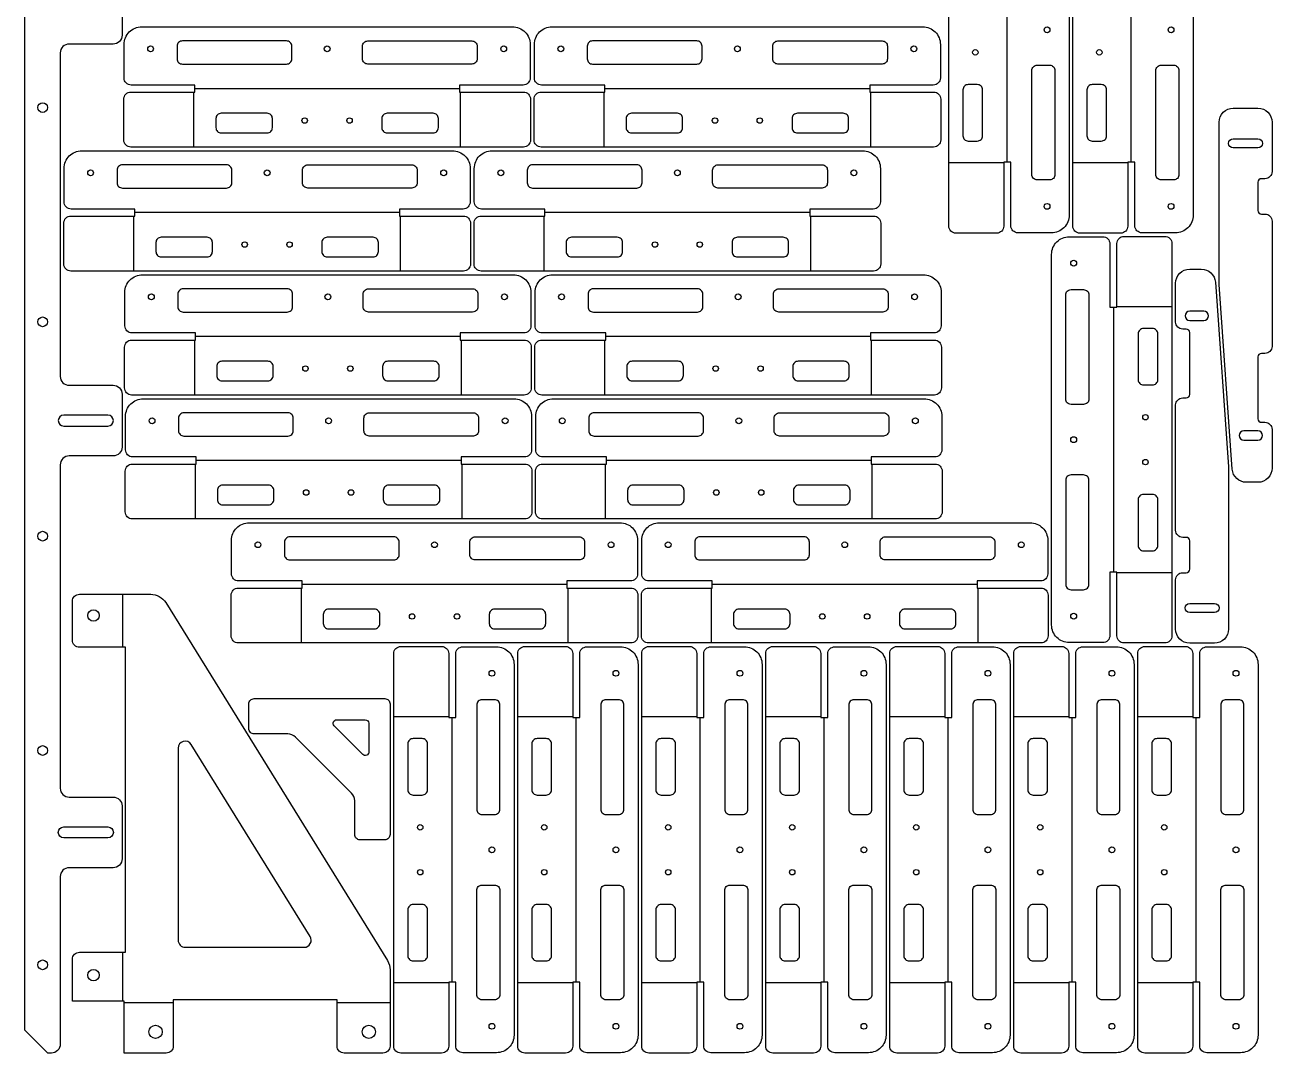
# Model space of a CAD drawing. Extents: x 2413 to 3609, y 3619 to 4748.
# Drawn here: x 2903 to 3609, y 3619 to 4202 of the extents above; entities that cross this region are included whole.
import ezdxf

# ---------------------------------------------------------------- set-up
doc = ezdxf.new("R2010")
doc.units = 0

# ---------------------------------------------------------------- blocks, each defined once
blk = doc.blocks.new('Part527113218', base_point=(-45, -475))
at = {"layer": '1'}
for points in [[(10, 462), (10, -462), (-3, -475), (-5, -475, -0.414214), (-10, -470), (-10, -375, 0.414214), (-15, -370), (-40, -370, -0.414214), (-45, -365), (-45, -335, -0.414214), (-40, -330), (-15, -330, 0.414214), (-10, -325), (-10, -141.67, 0.414214), (-15, -136.67), (-40, -136.67, -0.414214), (-45, -131.67), (-45, -101.67, -0.414214), (-40, -96.67), (-15, -96.67, 0.414214), (-10, -91.67), (-10, 91.67, 0.414214), (-15, 96.67), (-40, 96.67, -0.414214), (-45, 101.67), (-45, 131.67, -0.414214), (-40, 136.67), (-15, 136.67, 0.414214), (-10, 141.67), (-10, 325, 0.414214), (-15, 330), (-40, 330, -0.414214), (-45, 335), (-45, 365, -0.414214), (-40, 370), (-15, 370, 0.414214), (-10, 375), (-10, 470, -0.414214), (-5, 475), (-3, 475)], [(-12, 353.1, -1), (-12, 346.9), (-37, 346.9, -1), (-37, 353.1)], [(-12, 119.77), (-37, 119.77, 1), (-37, 113.57), (-12, 113.57, 1)], [(-12, -113.57), (-37, -113.57, 1), (-37, -119.77), (-12, -119.77, 1)], [(-12, -346.9), (-37, -346.9, 1), (-37, -353.1), (-12, -353.1, 1)]]:
    blk.add_lwpolyline(points, format="xyb", close=True, dxfattribs=at)
for centre in [(0, 425), (0, 303.57), (0, 182.14), (0, 60.71), (0, -60.71), (0, -182.14), (0, -303.57), (0, -425)]:
    blk.add_circle(centre, 2.75, dxfattribs=at)
blk = doc.blocks.new('Part1268569612', base_point=(-29.95, -29.95))
at = {"layer": '1'}
for points in [[(150, 17.16), (150, -25.95, -0.414214), (146, -29.95), (124, -29.95, -0.414214), (120, -25.95), (120, 0.2), (27.2, 0.2), (27.2, -25.95, -0.414214), (23.2, -29.95), (-0.59, -29.95), (-0.59, -0.59), (-29.95, -0.59), (-29.95, 23.2, -0.414214), (-25.95, 27.2), (0.2, 27.2), (0.2, 200), (-25.95, 200, -0.414214), (-29.95, 204), (-29.95, 226, -0.414214), (-25.95, 230), (14.43, 230, -0.259738), (22.93, 225.26), (148.5, 22.42, -0.139471)], [(104.75, 36.11), (37.4, 144.89, 0.755201), (30, 142.79), (30, 34, 0.414214), (34, 30), (101.35, 30, 0.587632)]]:
    blk.add_lwpolyline(points, format="xyb", close=True, dxfattribs=at)
for centre, radius in [((-17.95, 218), 3.25), ((-17.95, 14.2), 3.25), ((17.2, -17.95), 3.75), ((138, -17.95), 3.75)]:
    blk.add_circle(centre, radius, dxfattribs=at)
at = {"layer": '2'}
for p, q in [((-1.37, 200), (-1.37, 230)), ((-1.37, -0.3), (-1.37, 27.2)), ((-0.59, -1.37), (27.2, -1.37)), ((120, -1.37), (150, -1.37))]:
    blk.add_line(p, q, dxfattribs=at)
blk = doc.blocks.new('Part231697533')
at = {"layer": '1'}
for points in [[(80, 17), (80, 3, -0.414214), (77, 0), (3, 0, -0.414214), (0, 3), (0, 77, -0.414214), (3, 80), (17, 80, -0.414214), (20, 77), (20, 57.84, 0.198912), (21.76, 53.6), (53.6, 21.76, 0.198912), (57.84, 20), (77, 20, -0.414214)], [(31.66, 15.41, -0.668179), (30.24, 12), (14, 12, -0.414214), (12, 14), (12, 30.24, -0.668179), (15.41, 31.66)]]:
    blk.add_lwpolyline(points, format="xyb", close=True, dxfattribs=at)
blk = doc.blocks.new('Part959442691', base_point=(-31.14, -115.18))
at = {"layer": '1'}
for points in [[(37, 105), (37, -105, -0.414214), (27, -115), (8, -115, -0.414214), (4, -111), (4, -75), (-0.01, -75), (-0.01, -111.18, -0.414214), (-4.01, -115.18), (-27.14, -115.18, -0.414214), (-31.14, -111.18), (-31.14, 111.18, -0.414214), (-27.14, 115.18), (-4.01, 115.18, -0.414214), (-0.01, 111.18), (-0.01, 75), (4, 75), (4, 111, -0.414214), (8, 115), (27, 115, -0.414214)], [(29, 82, 0.414214), (26, 85), (18.87, 85, 0.414214), (15.87, 82), (15.87, 23, 0.414214), (18.87, 20), (26, 20, 0.414214), (29, 23)], [(-12.01, 60, 0.414214), (-15.01, 63), (-20.14, 63, 0.414214), (-23.14, 60), (-23.14, 34, 0.414214), (-20.14, 31), (-15.01, 31, 0.414214), (-12.01, 34)], [(29, -23), (29, -82, -0.414214), (26, -85), (18.87, -85, -0.414214), (15.87, -82), (15.87, -23, -0.414214), (18.87, -20), (26, -20, -0.414214)], [(-12.01, -34, 0.414214), (-15.01, -31), (-20.14, -31, 0.414214), (-23.14, -34), (-23.14, -60, 0.414214), (-20.14, -63), (-15.01, -63, 0.414214), (-12.01, -60)]]:
    blk.add_lwpolyline(points, format="xyb", close=True, dxfattribs=at)
for centre, radius in [((24.5, 100), 1.65), ((-16.14, 12.7), 1.55), ((24.5, 0), 1.65), ((-16.14, -12.7), 1.55), ((24.5, -100), 1.65)]:
    blk.add_circle(centre, radius, dxfattribs=at)
at = {"layer": '2'}
for p, q in [((-31.14, 75.43), (-0.01, 75.43)), ((1.93, -75), (1.93, 75)), ((-0.01, -75.43), (-31.14, -75.43))]:
    blk.add_line(p, q, dxfattribs=at)
blk = doc.blocks.new('Part866072934', base_point=(-31.14, -115.18))
at = {"layer": '1'}
for points in [[(37, 105), (37, -105, -0.414214), (27, -115), (8, -115, -0.414214), (4, -111), (4, -75), (-0.01, -75), (-0.01, -111.18, -0.414214), (-4.01, -115.18), (-27.14, -115.18, -0.414214), (-31.14, -111.18), (-31.14, 111.18, -0.414214), (-27.14, 115.18), (-4.01, 115.18, -0.414214), (-0.01, 111.18), (-0.01, 75), (4, 75), (4, 111, -0.414214), (8, 115), (27, 115, -0.414214)], [(29, 82, 0.414214), (26, 85), (18.87, 85, 0.414214), (15.87, 82), (15.87, 23, 0.414214), (18.87, 20), (26, 20, 0.414214), (29, 23)], [(-12.01, 60, 0.414214), (-15.01, 63), (-20.14, 63, 0.414214), (-23.14, 60), (-23.14, 34, 0.414214), (-20.14, 31), (-15.01, 31, 0.414214), (-12.01, 34)], [(29, -23), (29, -82, -0.414214), (26, -85), (18.87, -85, -0.414214), (15.87, -82), (15.87, -23, -0.414214), (18.87, -20), (26, -20, -0.414214)], [(-12.01, -34, 0.414214), (-15.01, -31), (-20.14, -31, 0.414214), (-23.14, -34), (-23.14, -60, 0.414214), (-20.14, -63), (-15.01, -63, 0.414214), (-12.01, -60)]]:
    blk.add_lwpolyline(points, format="xyb", close=True, dxfattribs=at)
for centre, radius in [((24.5, 100), 1.65), ((-16.14, 12.7), 1.55), ((24.5, 0), 1.65), ((-16.14, -12.7), 1.55), ((24.5, -100), 1.65)]:
    blk.add_circle(centre, radius, dxfattribs=at)
at = {"layer": '2'}
for p, q in [((-31.14, 75.43), (-0.01, 75.43)), ((1.93, -75), (1.93, 75)), ((-0.01, -75.43), (-31.14, -75.43))]:
    blk.add_line(p, q, dxfattribs=at)
blk = doc.blocks.new('Part1221136729', base_point=(-31.14, -115.18))
at = {"layer": '1'}
for points in [[(37, 105), (37, -105, -0.414214), (27, -115), (8, -115, -0.414214), (4, -111), (4, -75), (-0.01, -75), (-0.01, -111.18, -0.414214), (-4.01, -115.18), (-27.14, -115.18, -0.414214), (-31.14, -111.18), (-31.14, 111.18, -0.414214), (-27.14, 115.18), (-4.01, 115.18, -0.414214), (-0.01, 111.18), (-0.01, 75), (4, 75), (4, 111, -0.414214), (8, 115), (27, 115, -0.414214)], [(29, 82, 0.414214), (26, 85), (18.87, 85, 0.414214), (15.87, 82), (15.87, 23, 0.414214), (18.87, 20), (26, 20, 0.414214), (29, 23)], [(-12.01, 60, 0.414214), (-15.01, 63), (-20.14, 63, 0.414214), (-23.14, 60), (-23.14, 34, 0.414214), (-20.14, 31), (-15.01, 31, 0.414214), (-12.01, 34)], [(29, -23), (29, -82, -0.414214), (26, -85), (18.87, -85, -0.414214), (15.87, -82), (15.87, -23, -0.414214), (18.87, -20), (26, -20, -0.414214)], [(-12.01, -34, 0.414214), (-15.01, -31), (-20.14, -31, 0.414214), (-23.14, -34), (-23.14, -60, 0.414214), (-20.14, -63), (-15.01, -63, 0.414214), (-12.01, -60)]]:
    blk.add_lwpolyline(points, format="xyb", close=True, dxfattribs=at)
for centre, radius in [((24.5, 100), 1.65), ((-16.14, 12.7), 1.55), ((24.5, 0), 1.65), ((-16.14, -12.7), 1.55), ((24.5, -100), 1.65)]:
    blk.add_circle(centre, radius, dxfattribs=at)
at = {"layer": '2'}
for p, q in [((-31.14, 75.43), (-0.01, 75.43)), ((1.93, -75), (1.93, 75)), ((-0.01, -75.43), (-31.14, -75.43))]:
    blk.add_line(p, q, dxfattribs=at)
blk = doc.blocks.new('Part1181752639', base_point=(-31.14, -115.18))
at = {"layer": '1'}
for points in [[(37, 105), (37, -105, -0.414214), (27, -115), (8, -115, -0.414214), (4, -111), (4, -75), (-0.01, -75), (-0.01, -111.18, -0.414214), (-4.01, -115.18), (-27.14, -115.18, -0.414214), (-31.14, -111.18), (-31.14, 111.18, -0.414214), (-27.14, 115.18), (-4.01, 115.18, -0.414214), (-0.01, 111.18), (-0.01, 75), (4, 75), (4, 111, -0.414214), (8, 115), (27, 115, -0.414214)], [(29, 82, 0.414214), (26, 85), (18.87, 85, 0.414214), (15.87, 82), (15.87, 23, 0.414214), (18.87, 20), (26, 20, 0.414214), (29, 23)], [(-12.01, 60, 0.414214), (-15.01, 63), (-20.14, 63, 0.414214), (-23.14, 60), (-23.14, 34, 0.414214), (-20.14, 31), (-15.01, 31, 0.414214), (-12.01, 34)], [(29, -23), (29, -82, -0.414214), (26, -85), (18.87, -85, -0.414214), (15.87, -82), (15.87, -23, -0.414214), (18.87, -20), (26, -20, -0.414214)], [(-12.01, -34, 0.414214), (-15.01, -31), (-20.14, -31, 0.414214), (-23.14, -34), (-23.14, -60, 0.414214), (-20.14, -63), (-15.01, -63, 0.414214), (-12.01, -60)]]:
    blk.add_lwpolyline(points, format="xyb", close=True, dxfattribs=at)
for centre, radius in [((24.5, 100), 1.65), ((-16.14, 12.7), 1.55), ((24.5, 0), 1.65), ((-16.14, -12.7), 1.55), ((24.5, -100), 1.65)]:
    blk.add_circle(centre, radius, dxfattribs=at)
at = {"layer": '2'}
for p, q in [((-31.14, 75.43), (-0.01, 75.43)), ((1.93, -75), (1.93, 75)), ((-0.01, -75.43), (-31.14, -75.43))]:
    blk.add_line(p, q, dxfattribs=at)
blk = doc.blocks.new('Part2021026088', base_point=(-31.14, -115.18))
at = {"layer": '1'}
for points in [[(37, 105), (37, -105, -0.414214), (27, -115), (8, -115, -0.414214), (4, -111), (4, -75), (-0.01, -75), (-0.01, -111.18, -0.414214), (-4.01, -115.18), (-27.14, -115.18, -0.414214), (-31.14, -111.18), (-31.14, 111.18, -0.414214), (-27.14, 115.18), (-4.01, 115.18, -0.414214), (-0.01, 111.18), (-0.01, 75), (4, 75), (4, 111, -0.414214), (8, 115), (27, 115, -0.414214)], [(29, 82, 0.414214), (26, 85), (18.87, 85, 0.414214), (15.87, 82), (15.87, 23, 0.414214), (18.87, 20), (26, 20, 0.414214), (29, 23)], [(-12.01, 60, 0.414214), (-15.01, 63), (-20.14, 63, 0.414214), (-23.14, 60), (-23.14, 34, 0.414214), (-20.14, 31), (-15.01, 31, 0.414214), (-12.01, 34)], [(29, -23), (29, -82, -0.414214), (26, -85), (18.87, -85, -0.414214), (15.87, -82), (15.87, -23, -0.414214), (18.87, -20), (26, -20, -0.414214)], [(-12.01, -34, 0.414214), (-15.01, -31), (-20.14, -31, 0.414214), (-23.14, -34), (-23.14, -60, 0.414214), (-20.14, -63), (-15.01, -63, 0.414214), (-12.01, -60)]]:
    blk.add_lwpolyline(points, format="xyb", close=True, dxfattribs=at)
for centre, radius in [((24.5, 100), 1.65), ((-16.14, 12.7), 1.55), ((24.5, 0), 1.65), ((-16.14, -12.7), 1.55), ((24.5, -100), 1.65)]:
    blk.add_circle(centre, radius, dxfattribs=at)
at = {"layer": '2'}
for p, q in [((-31.14, 75.43), (-0.01, 75.43)), ((1.93, -75), (1.93, 75)), ((-0.01, -75.43), (-31.14, -75.43))]:
    blk.add_line(p, q, dxfattribs=at)
blk = doc.blocks.new('Part1893130816', base_point=(-31.14, -115.18))
at = {"layer": '1'}
for points in [[(37, 105), (37, -105, -0.414214), (27, -115), (8, -115, -0.414214), (4, -111), (4, -75), (-0.01, -75), (-0.01, -111.18, -0.414214), (-4.01, -115.18), (-27.14, -115.18, -0.414214), (-31.14, -111.18), (-31.14, 111.18, -0.414214), (-27.14, 115.18), (-4.01, 115.18, -0.414214), (-0.01, 111.18), (-0.01, 75), (4, 75), (4, 111, -0.414214), (8, 115), (27, 115, -0.414214)], [(29, 82, 0.414214), (26, 85), (18.87, 85, 0.414214), (15.87, 82), (15.87, 23, 0.414214), (18.87, 20), (26, 20, 0.414214), (29, 23)], [(-12.01, 60, 0.414214), (-15.01, 63), (-20.14, 63, 0.414214), (-23.14, 60), (-23.14, 34, 0.414214), (-20.14, 31), (-15.01, 31, 0.414214), (-12.01, 34)], [(29, -23), (29, -82, -0.414214), (26, -85), (18.87, -85, -0.414214), (15.87, -82), (15.87, -23, -0.414214), (18.87, -20), (26, -20, -0.414214)], [(-12.01, -34, 0.414214), (-15.01, -31), (-20.14, -31, 0.414214), (-23.14, -34), (-23.14, -60, 0.414214), (-20.14, -63), (-15.01, -63, 0.414214), (-12.01, -60)]]:
    blk.add_lwpolyline(points, format="xyb", close=True, dxfattribs=at)
for centre, radius in [((24.5, 100), 1.65), ((-16.14, 12.7), 1.55), ((24.5, 0), 1.65), ((-16.14, -12.7), 1.55), ((24.5, -100), 1.65)]:
    blk.add_circle(centre, radius, dxfattribs=at)
at = {"layer": '2'}
for p, q in [((-31.14, 75.43), (-0.01, 75.43)), ((1.93, -75), (1.93, 75)), ((-0.01, -75.43), (-31.14, -75.43))]:
    blk.add_line(p, q, dxfattribs=at)
blk = doc.blocks.new('Part518533447', base_point=(-31.14, -115.18))
at = {"layer": '1'}
for points in [[(37, 105), (37, -105, -0.414214), (27, -115), (8, -115, -0.414214), (4, -111), (4, -75), (-0.01, -75), (-0.01, -111.18, -0.414214), (-4.01, -115.18), (-27.14, -115.18, -0.414214), (-31.14, -111.18), (-31.14, 111.18, -0.414214), (-27.14, 115.18), (-4.01, 115.18, -0.414214), (-0.01, 111.18), (-0.01, 75), (4, 75), (4, 111, -0.414214), (8, 115), (27, 115, -0.414214)], [(29, 82, 0.414214), (26, 85), (18.87, 85, 0.414214), (15.87, 82), (15.87, 23, 0.414214), (18.87, 20), (26, 20, 0.414214), (29, 23)], [(-12.01, 60, 0.414214), (-15.01, 63), (-20.14, 63, 0.414214), (-23.14, 60), (-23.14, 34, 0.414214), (-20.14, 31), (-15.01, 31, 0.414214), (-12.01, 34)], [(29, -23), (29, -82, -0.414214), (26, -85), (18.87, -85, -0.414214), (15.87, -82), (15.87, -23, -0.414214), (18.87, -20), (26, -20, -0.414214)], [(-12.01, -34, 0.414214), (-15.01, -31), (-20.14, -31, 0.414214), (-23.14, -34), (-23.14, -60, 0.414214), (-20.14, -63), (-15.01, -63, 0.414214), (-12.01, -60)]]:
    blk.add_lwpolyline(points, format="xyb", close=True, dxfattribs=at)
for centre, radius in [((24.5, 100), 1.65), ((-16.14, 12.7), 1.55), ((24.5, 0), 1.65), ((-16.14, -12.7), 1.55), ((24.5, -100), 1.65)]:
    blk.add_circle(centre, radius, dxfattribs=at)
at = {"layer": '2'}
for p, q in [((-31.14, 75.43), (-0.01, 75.43)), ((1.93, -75), (1.93, 75)), ((-0.01, -75.43), (-31.14, -75.43))]:
    blk.add_line(p, q, dxfattribs=at)
blk = doc.blocks.new('Part423989824', base_point=(-31.14, -115.18))
at = {"layer": '1'}
for points in [[(37, 105), (37, -105, -0.414214), (27, -115), (8, -115, -0.414214), (4, -111), (4, -75), (-0.01, -75), (-0.01, -111.18, -0.414214), (-4.01, -115.18), (-27.14, -115.18, -0.414214), (-31.14, -111.18), (-31.14, 111.18, -0.414214), (-27.14, 115.18), (-4.01, 115.18, -0.414214), (-0.01, 111.18), (-0.01, 75), (4, 75), (4, 111, -0.414214), (8, 115), (27, 115, -0.414214)], [(29, 82, 0.414214), (26, 85), (18.87, 85, 0.414214), (15.87, 82), (15.87, 23, 0.414214), (18.87, 20), (26, 20, 0.414214), (29, 23)], [(-12.01, 60, 0.414214), (-15.01, 63), (-20.14, 63, 0.414214), (-23.14, 60), (-23.14, 34, 0.414214), (-20.14, 31), (-15.01, 31, 0.414214), (-12.01, 34)], [(29, -23), (29, -82, -0.414214), (26, -85), (18.87, -85, -0.414214), (15.87, -82), (15.87, -23, -0.414214), (18.87, -20), (26, -20, -0.414214)], [(-12.01, -34, 0.414214), (-15.01, -31), (-20.14, -31, 0.414214), (-23.14, -34), (-23.14, -60, 0.414214), (-20.14, -63), (-15.01, -63, 0.414214), (-12.01, -60)]]:
    blk.add_lwpolyline(points, format="xyb", close=True, dxfattribs=at)
for centre, radius in [((24.5, 100), 1.65), ((-16.14, 12.7), 1.55), ((24.5, 0), 1.65), ((-16.14, -12.7), 1.55), ((24.5, -100), 1.65)]:
    blk.add_circle(centre, radius, dxfattribs=at)
at = {"layer": '2'}
for p, q in [((-31.14, 75.43), (-0.01, 75.43)), ((1.93, -75), (1.93, 75)), ((-0.01, -75.43), (-31.14, -75.43))]:
    blk.add_line(p, q, dxfattribs=at)
blk = doc.blocks.new('Part2008285380', base_point=(-31.14, -115.18))
at = {"layer": '1'}
for points in [[(37, 105), (37, -105, -0.414214), (27, -115), (8, -115, -0.414214), (4, -111), (4, -75), (-0.01, -75), (-0.01, -111.18, -0.414214), (-4.01, -115.18), (-27.14, -115.18, -0.414214), (-31.14, -111.18), (-31.14, 111.18, -0.414214), (-27.14, 115.18), (-4.01, 115.18, -0.414214), (-0.01, 111.18), (-0.01, 75), (4, 75), (4, 111, -0.414214), (8, 115), (27, 115, -0.414214)], [(29, 82, 0.414214), (26, 85), (18.87, 85, 0.414214), (15.87, 82), (15.87, 23, 0.414214), (18.87, 20), (26, 20, 0.414214), (29, 23)], [(-12.01, 60, 0.414214), (-15.01, 63), (-20.14, 63, 0.414214), (-23.14, 60), (-23.14, 34, 0.414214), (-20.14, 31), (-15.01, 31, 0.414214), (-12.01, 34)], [(29, -23), (29, -82, -0.414214), (26, -85), (18.87, -85, -0.414214), (15.87, -82), (15.87, -23, -0.414214), (18.87, -20), (26, -20, -0.414214)], [(-12.01, -34, 0.414214), (-15.01, -31), (-20.14, -31, 0.414214), (-23.14, -34), (-23.14, -60, 0.414214), (-20.14, -63), (-15.01, -63, 0.414214), (-12.01, -60)]]:
    blk.add_lwpolyline(points, format="xyb", close=True, dxfattribs=at)
for centre, radius in [((24.5, 100), 1.65), ((-16.14, 12.7), 1.55), ((24.5, 0), 1.65), ((-16.14, -12.7), 1.55), ((24.5, -100), 1.65)]:
    blk.add_circle(centre, radius, dxfattribs=at)
at = {"layer": '2'}
for p, q in [((-31.14, 75.43), (-0.01, 75.43)), ((1.93, -75), (1.93, 75)), ((-0.01, -75.43), (-31.14, -75.43))]:
    blk.add_line(p, q, dxfattribs=at)
blk = doc.blocks.new('Part518863619', base_point=(-31.14, -115.18))
at = {"layer": '1'}
for points in [[(37, 105), (37, -105, -0.414214), (27, -115), (8, -115, -0.414214), (4, -111), (4, -75), (-0.01, -75), (-0.01, -111.18, -0.414214), (-4.01, -115.18), (-27.14, -115.18, -0.414214), (-31.14, -111.18), (-31.14, 111.18, -0.414214), (-27.14, 115.18), (-4.01, 115.18, -0.414214), (-0.01, 111.18), (-0.01, 75), (4, 75), (4, 111, -0.414214), (8, 115), (27, 115, -0.414214)], [(29, 82, 0.414214), (26, 85), (18.87, 85, 0.414214), (15.87, 82), (15.87, 23, 0.414214), (18.87, 20), (26, 20, 0.414214), (29, 23)], [(-12.01, 60, 0.414214), (-15.01, 63), (-20.14, 63, 0.414214), (-23.14, 60), (-23.14, 34, 0.414214), (-20.14, 31), (-15.01, 31, 0.414214), (-12.01, 34)], [(29, -23), (29, -82, -0.414214), (26, -85), (18.87, -85, -0.414214), (15.87, -82), (15.87, -23, -0.414214), (18.87, -20), (26, -20, -0.414214)], [(-12.01, -34, 0.414214), (-15.01, -31), (-20.14, -31, 0.414214), (-23.14, -34), (-23.14, -60, 0.414214), (-20.14, -63), (-15.01, -63, 0.414214), (-12.01, -60)]]:
    blk.add_lwpolyline(points, format="xyb", close=True, dxfattribs=at)
for centre, radius in [((24.5, 100), 1.65), ((-16.14, 12.7), 1.55), ((24.5, 0), 1.65), ((-16.14, -12.7), 1.55), ((24.5, -100), 1.65)]:
    blk.add_circle(centre, radius, dxfattribs=at)
at = {"layer": '2'}
for p, q in [((-31.14, 75.43), (-0.01, 75.43)), ((1.93, -75), (1.93, 75)), ((-0.01, -75.43), (-31.14, -75.43))]:
    blk.add_line(p, q, dxfattribs=at)
blk = doc.blocks.new('Part1833810707', base_point=(-31.14, -115.18))
at = {"layer": '1'}
for points in [[(37, 105), (37, -105, -0.414214), (27, -115), (8, -115, -0.414214), (4, -111), (4, -75), (-0.01, -75), (-0.01, -111.18, -0.414214), (-4.01, -115.18), (-27.14, -115.18, -0.414214), (-31.14, -111.18), (-31.14, 111.18, -0.414214), (-27.14, 115.18), (-4.01, 115.18, -0.414214), (-0.01, 111.18), (-0.01, 75), (4, 75), (4, 111, -0.414214), (8, 115), (27, 115, -0.414214)], [(29, 82, 0.414214), (26, 85), (18.87, 85, 0.414214), (15.87, 82), (15.87, 23, 0.414214), (18.87, 20), (26, 20, 0.414214), (29, 23)], [(-12.01, 60, 0.414214), (-15.01, 63), (-20.14, 63, 0.414214), (-23.14, 60), (-23.14, 34, 0.414214), (-20.14, 31), (-15.01, 31, 0.414214), (-12.01, 34)], [(29, -23), (29, -82, -0.414214), (26, -85), (18.87, -85, -0.414214), (15.87, -82), (15.87, -23, -0.414214), (18.87, -20), (26, -20, -0.414214)], [(-12.01, -34, 0.414214), (-15.01, -31), (-20.14, -31, 0.414214), (-23.14, -34), (-23.14, -60, 0.414214), (-20.14, -63), (-15.01, -63, 0.414214), (-12.01, -60)]]:
    blk.add_lwpolyline(points, format="xyb", close=True, dxfattribs=at)
for centre, radius in [((24.5, 100), 1.65), ((-16.14, 12.7), 1.55), ((24.5, 0), 1.65), ((-16.14, -12.7), 1.55), ((24.5, -100), 1.65)]:
    blk.add_circle(centre, radius, dxfattribs=at)
at = {"layer": '2'}
for p, q in [((-31.14, 75.43), (-0.01, 75.43)), ((1.93, -75), (1.93, 75)), ((-0.01, -75.43), (-31.14, -75.43))]:
    blk.add_line(p, q, dxfattribs=at)
blk = doc.blocks.new('Part506599016', base_point=(-31.14, -115.18))
at = {"layer": '1'}
for points in [[(37, 105), (37, -105, -0.414214), (27, -115), (8, -115, -0.414214), (4, -111), (4, -75), (-0.01, -75), (-0.01, -111.18, -0.414214), (-4.01, -115.18), (-27.14, -115.18, -0.414214), (-31.14, -111.18), (-31.14, 111.18, -0.414214), (-27.14, 115.18), (-4.01, 115.18, -0.414214), (-0.01, 111.18), (-0.01, 75), (4, 75), (4, 111, -0.414214), (8, 115), (27, 115, -0.414214)], [(29, 82, 0.414214), (26, 85), (18.87, 85, 0.414214), (15.87, 82), (15.87, 23, 0.414214), (18.87, 20), (26, 20, 0.414214), (29, 23)], [(-12.01, 60, 0.414214), (-15.01, 63), (-20.14, 63, 0.414214), (-23.14, 60), (-23.14, 34, 0.414214), (-20.14, 31), (-15.01, 31, 0.414214), (-12.01, 34)], [(29, -23), (29, -82, -0.414214), (26, -85), (18.87, -85, -0.414214), (15.87, -82), (15.87, -23, -0.414214), (18.87, -20), (26, -20, -0.414214)], [(-12.01, -34, 0.414214), (-15.01, -31), (-20.14, -31, 0.414214), (-23.14, -34), (-23.14, -60, 0.414214), (-20.14, -63), (-15.01, -63, 0.414214), (-12.01, -60)]]:
    blk.add_lwpolyline(points, format="xyb", close=True, dxfattribs=at)
for centre, radius in [((24.5, 100), 1.65), ((-16.14, 12.7), 1.55), ((24.5, 0), 1.65), ((-16.14, -12.7), 1.55), ((24.5, -100), 1.65)]:
    blk.add_circle(centre, radius, dxfattribs=at)
at = {"layer": '2'}
for p, q in [((-31.14, 75.43), (-0.01, 75.43)), ((1.93, -75), (1.93, 75)), ((-0.01, -75.43), (-31.14, -75.43))]:
    blk.add_line(p, q, dxfattribs=at)
blk = doc.blocks.new('Part1640780298', base_point=(-31.14, -115.18))
at = {"layer": '1'}
for points in [[(37, 105), (37, -105, -0.414214), (27, -115), (8, -115, -0.414214), (4, -111), (4, -75), (-0.01, -75), (-0.01, -111.18, -0.414214), (-4.01, -115.18), (-27.14, -115.18, -0.414214), (-31.14, -111.18), (-31.14, 111.18, -0.414214), (-27.14, 115.18), (-4.01, 115.18, -0.414214), (-0.01, 111.18), (-0.01, 75), (4, 75), (4, 111, -0.414214), (8, 115), (27, 115, -0.414214)], [(29, 82, 0.414214), (26, 85), (18.87, 85, 0.414214), (15.87, 82), (15.87, 23, 0.414214), (18.87, 20), (26, 20, 0.414214), (29, 23)], [(-12.01, 60, 0.414214), (-15.01, 63), (-20.14, 63, 0.414214), (-23.14, 60), (-23.14, 34, 0.414214), (-20.14, 31), (-15.01, 31, 0.414214), (-12.01, 34)], [(29, -23), (29, -82, -0.414214), (26, -85), (18.87, -85, -0.414214), (15.87, -82), (15.87, -23, -0.414214), (18.87, -20), (26, -20, -0.414214)], [(-12.01, -34, 0.414214), (-15.01, -31), (-20.14, -31, 0.414214), (-23.14, -34), (-23.14, -60, 0.414214), (-20.14, -63), (-15.01, -63, 0.414214), (-12.01, -60)]]:
    blk.add_lwpolyline(points, format="xyb", close=True, dxfattribs=at)
for centre, radius in [((24.5, 100), 1.65), ((-16.14, 12.7), 1.55), ((24.5, 0), 1.65), ((-16.14, -12.7), 1.55), ((24.5, -100), 1.65)]:
    blk.add_circle(centre, radius, dxfattribs=at)
at = {"layer": '2'}
for p, q in [((-31.14, 75.43), (-0.01, 75.43)), ((1.93, -75), (1.93, 75)), ((-0.01, -75.43), (-31.14, -75.43))]:
    blk.add_line(p, q, dxfattribs=at)
blk = doc.blocks.new('Part2043752908', base_point=(-31.14, -115.18))
at = {"layer": '1'}
for points in [[(37, 105), (37, -105, -0.414214), (27, -115), (8, -115, -0.414214), (4, -111), (4, -75), (-0.01, -75), (-0.01, -111.18, -0.414214), (-4.01, -115.18), (-27.14, -115.18, -0.414214), (-31.14, -111.18), (-31.14, 111.18, -0.414214), (-27.14, 115.18), (-4.01, 115.18, -0.414214), (-0.01, 111.18), (-0.01, 75), (4, 75), (4, 111, -0.414214), (8, 115), (27, 115, -0.414214)], [(29, 82, 0.414214), (26, 85), (18.87, 85, 0.414214), (15.87, 82), (15.87, 23, 0.414214), (18.87, 20), (26, 20, 0.414214), (29, 23)], [(-12.01, 60, 0.414214), (-15.01, 63), (-20.14, 63, 0.414214), (-23.14, 60), (-23.14, 34, 0.414214), (-20.14, 31), (-15.01, 31, 0.414214), (-12.01, 34)], [(29, -23), (29, -82, -0.414214), (26, -85), (18.87, -85, -0.414214), (15.87, -82), (15.87, -23, -0.414214), (18.87, -20), (26, -20, -0.414214)], [(-12.01, -34, 0.414214), (-15.01, -31), (-20.14, -31, 0.414214), (-23.14, -34), (-23.14, -60, 0.414214), (-20.14, -63), (-15.01, -63, 0.414214), (-12.01, -60)]]:
    blk.add_lwpolyline(points, format="xyb", close=True, dxfattribs=at)
for centre, radius in [((24.5, 100), 1.65), ((-16.14, 12.7), 1.55), ((24.5, 0), 1.65), ((-16.14, -12.7), 1.55), ((24.5, -100), 1.65)]:
    blk.add_circle(centre, radius, dxfattribs=at)
at = {"layer": '2'}
for p, q in [((-31.14, 75.43), (-0.01, 75.43)), ((1.93, -75), (1.93, 75)), ((-0.01, -75.43), (-31.14, -75.43))]:
    blk.add_line(p, q, dxfattribs=at)
blk = doc.blocks.new('Part732120631', base_point=(-31.14, -115.18))
at = {"layer": '1'}
for points in [[(37, 105), (37, -105, -0.414214), (27, -115), (8, -115, -0.414214), (4, -111), (4, -75), (-0.01, -75), (-0.01, -111.18, -0.414214), (-4.01, -115.18), (-27.14, -115.18, -0.414214), (-31.14, -111.18), (-31.14, 111.18, -0.414214), (-27.14, 115.18), (-4.01, 115.18, -0.414214), (-0.01, 111.18), (-0.01, 75), (4, 75), (4, 111, -0.414214), (8, 115), (27, 115, -0.414214)], [(29, 82, 0.414214), (26, 85), (18.87, 85, 0.414214), (15.87, 82), (15.87, 23, 0.414214), (18.87, 20), (26, 20, 0.414214), (29, 23)], [(-12.01, 60, 0.414214), (-15.01, 63), (-20.14, 63, 0.414214), (-23.14, 60), (-23.14, 34, 0.414214), (-20.14, 31), (-15.01, 31, 0.414214), (-12.01, 34)], [(29, -23), (29, -82, -0.414214), (26, -85), (18.87, -85, -0.414214), (15.87, -82), (15.87, -23, -0.414214), (18.87, -20), (26, -20, -0.414214)], [(-12.01, -34, 0.414214), (-15.01, -31), (-20.14, -31, 0.414214), (-23.14, -34), (-23.14, -60, 0.414214), (-20.14, -63), (-15.01, -63, 0.414214), (-12.01, -60)]]:
    blk.add_lwpolyline(points, format="xyb", close=True, dxfattribs=at)
for centre, radius in [((24.5, 100), 1.65), ((-16.14, 12.7), 1.55), ((24.5, 0), 1.65), ((-16.14, -12.7), 1.55), ((24.5, -100), 1.65)]:
    blk.add_circle(centre, radius, dxfattribs=at)
at = {"layer": '2'}
for p, q in [((-31.14, 75.43), (-0.01, 75.43)), ((1.93, -75), (1.93, 75)), ((-0.01, -75.43), (-31.14, -75.43))]:
    blk.add_line(p, q, dxfattribs=at)
blk = doc.blocks.new('Part2015427861', base_point=(-31.14, -115.18))
at = {"layer": '1'}
for points in [[(37, 105), (37, -105, -0.414214), (27, -115), (8, -115, -0.414214), (4, -111), (4, -75), (-0.01, -75), (-0.01, -111.18, -0.414214), (-4.01, -115.18), (-27.14, -115.18, -0.414214), (-31.14, -111.18), (-31.14, 111.18, -0.414214), (-27.14, 115.18), (-4.01, 115.18, -0.414214), (-0.01, 111.18), (-0.01, 75), (4, 75), (4, 111, -0.414214), (8, 115), (27, 115, -0.414214)], [(29, 82, 0.414214), (26, 85), (18.87, 85, 0.414214), (15.87, 82), (15.87, 23, 0.414214), (18.87, 20), (26, 20, 0.414214), (29, 23)], [(-12.01, 60, 0.414214), (-15.01, 63), (-20.14, 63, 0.414214), (-23.14, 60), (-23.14, 34, 0.414214), (-20.14, 31), (-15.01, 31, 0.414214), (-12.01, 34)], [(29, -23), (29, -82, -0.414214), (26, -85), (18.87, -85, -0.414214), (15.87, -82), (15.87, -23, -0.414214), (18.87, -20), (26, -20, -0.414214)], [(-12.01, -34, 0.414214), (-15.01, -31), (-20.14, -31, 0.414214), (-23.14, -34), (-23.14, -60, 0.414214), (-20.14, -63), (-15.01, -63, 0.414214), (-12.01, -60)]]:
    blk.add_lwpolyline(points, format="xyb", close=True, dxfattribs=at)
for centre, radius in [((24.5, 100), 1.65), ((-16.14, 12.7), 1.55), ((24.5, 0), 1.65), ((-16.14, -12.7), 1.55), ((24.5, -100), 1.65)]:
    blk.add_circle(centre, radius, dxfattribs=at)
at = {"layer": '2'}
for p, q in [((-31.14, 75.43), (-0.01, 75.43)), ((1.93, -75), (1.93, 75)), ((-0.01, -75.43), (-31.14, -75.43))]:
    blk.add_line(p, q, dxfattribs=at)
blk = doc.blocks.new('Part1943292269', base_point=(-31.14, -115.18))
at = {"layer": '1'}
for points in [[(37, 105), (37, -105, -0.414214), (27, -115), (8, -115, -0.414214), (4, -111), (4, -75), (-0.01, -75), (-0.01, -111.18, -0.414214), (-4.01, -115.18), (-27.14, -115.18, -0.414214), (-31.14, -111.18), (-31.14, 111.18, -0.414214), (-27.14, 115.18), (-4.01, 115.18, -0.414214), (-0.01, 111.18), (-0.01, 75), (4, 75), (4, 111, -0.414214), (8, 115), (27, 115, -0.414214)], [(29, 82, 0.414214), (26, 85), (18.87, 85, 0.414214), (15.87, 82), (15.87, 23, 0.414214), (18.87, 20), (26, 20, 0.414214), (29, 23)], [(-12.01, 60, 0.414214), (-15.01, 63), (-20.14, 63, 0.414214), (-23.14, 60), (-23.14, 34, 0.414214), (-20.14, 31), (-15.01, 31, 0.414214), (-12.01, 34)], [(29, -23), (29, -82, -0.414214), (26, -85), (18.87, -85, -0.414214), (15.87, -82), (15.87, -23, -0.414214), (18.87, -20), (26, -20, -0.414214)], [(-12.01, -34, 0.414214), (-15.01, -31), (-20.14, -31, 0.414214), (-23.14, -34), (-23.14, -60, 0.414214), (-20.14, -63), (-15.01, -63, 0.414214), (-12.01, -60)]]:
    blk.add_lwpolyline(points, format="xyb", close=True, dxfattribs=at)
for centre, radius in [((24.5, 100), 1.65), ((-16.14, 12.7), 1.55), ((24.5, 0), 1.65), ((-16.14, -12.7), 1.55), ((24.5, -100), 1.65)]:
    blk.add_circle(centre, radius, dxfattribs=at)
at = {"layer": '2'}
for p, q in [((-31.14, 75.43), (-0.01, 75.43)), ((1.93, -75), (1.93, 75)), ((-0.01, -75.43), (-31.14, -75.43))]:
    blk.add_line(p, q, dxfattribs=at)
blk = doc.blocks.new('Part734611890', base_point=(0, -112))
at = {"layer": '1'}
for points in [[(30, 92), (30, 64, -0.414214), (26, 60), (24, 60, 0.414214), (22, 58), (22, 42, 0.414214), (24, 40), (26, 40, -0.414214), (30, 36), (30, -35, -0.414214), (26, -39), (24, -39, 0.414214), (22, -41), (22, -76, 0.414214), (24, -78), (26, -78, -0.414214), (30, -82), (30, -104, -0.414214), (22, -112), (15.45, -112, -0.393479), (7.47, -104.57), (0, 0), (0, 92, -0.414214), (8, 100), (22, 100, -0.414214)], [(22, 82.6, -1), (22, 77.4), (8, 77.4, -1), (8, 82.6)], [(22, -82.9), (14, -82.9, 1), (14, -88.1), (22, -88.1, 1)]]:
    blk.add_lwpolyline(points, format="xyb", close=True, dxfattribs=at)
blk = doc.blocks.new('Part1630270737', base_point=(-31.14, -115.18))
at = {"layer": '1'}
for points in [[(37, 105), (37, -105, -0.414214), (27, -115), (8, -115, -0.414214), (4, -111), (4, -75), (-0.01, -75), (-0.01, -111.18, -0.414214), (-4.01, -115.18), (-27.14, -115.18, -0.414214), (-31.14, -111.18), (-31.14, 111.18, -0.414214), (-27.14, 115.18), (-4.01, 115.18, -0.414214), (-0.01, 111.18), (-0.01, 75), (4, 75), (4, 111, -0.414214), (8, 115), (27, 115, -0.414214)], [(29, 82, 0.414214), (26, 85), (18.87, 85, 0.414214), (15.87, 82), (15.87, 23, 0.414214), (18.87, 20), (26, 20, 0.414214), (29, 23)], [(-12.01, 60, 0.414214), (-15.01, 63), (-20.14, 63, 0.414214), (-23.14, 60), (-23.14, 34, 0.414214), (-20.14, 31), (-15.01, 31, 0.414214), (-12.01, 34)], [(29, -23), (29, -82, -0.414214), (26, -85), (18.87, -85, -0.414214), (15.87, -82), (15.87, -23, -0.414214), (18.87, -20), (26, -20, -0.414214)], [(-12.01, -34, 0.414214), (-15.01, -31), (-20.14, -31, 0.414214), (-23.14, -34), (-23.14, -60, 0.414214), (-20.14, -63), (-15.01, -63, 0.414214), (-12.01, -60)]]:
    blk.add_lwpolyline(points, format="xyb", close=True, dxfattribs=at)
for centre, radius in [((24.5, 100), 1.65), ((-16.14, 12.7), 1.55), ((24.5, 0), 1.65), ((-16.14, -12.7), 1.55), ((24.5, -100), 1.65)]:
    blk.add_circle(centre, radius, dxfattribs=at)
at = {"layer": '2'}
for p, q in [((-31.14, 75.43), (-0.01, 75.43)), ((1.93, -75), (1.93, 75)), ((-0.01, -75.43), (-31.14, -75.43))]:
    blk.add_line(p, q, dxfattribs=at)
blk = doc.blocks.new('Part1942560066', base_point=(-31.14, -115.18))
at = {"layer": '1'}
for points in [[(37, 105), (37, -105, -0.414214), (27, -115), (8, -115, -0.414214), (4, -111), (4, -75), (-0.01, -75), (-0.01, -111.18, -0.414214), (-4.01, -115.18), (-27.14, -115.18, -0.414214), (-31.14, -111.18), (-31.14, 111.18, -0.414214), (-27.14, 115.18), (-4.01, 115.18, -0.414214), (-0.01, 111.18), (-0.01, 75), (4, 75), (4, 111, -0.414214), (8, 115), (27, 115, -0.414214)], [(29, 82, 0.414214), (26, 85), (18.87, 85, 0.414214), (15.87, 82), (15.87, 23, 0.414214), (18.87, 20), (26, 20, 0.414214), (29, 23)], [(-12.01, 60, 0.414214), (-15.01, 63), (-20.14, 63, 0.414214), (-23.14, 60), (-23.14, 34, 0.414214), (-20.14, 31), (-15.01, 31, 0.414214), (-12.01, 34)], [(29, -23), (29, -82, -0.414214), (26, -85), (18.87, -85, -0.414214), (15.87, -82), (15.87, -23, -0.414214), (18.87, -20), (26, -20, -0.414214)], [(-12.01, -34, 0.414214), (-15.01, -31), (-20.14, -31, 0.414214), (-23.14, -34), (-23.14, -60, 0.414214), (-20.14, -63), (-15.01, -63, 0.414214), (-12.01, -60)]]:
    blk.add_lwpolyline(points, format="xyb", close=True, dxfattribs=at)
for centre, radius in [((24.5, 100), 1.65), ((-16.14, 12.7), 1.55), ((24.5, 0), 1.65), ((-16.14, -12.7), 1.55), ((24.5, -100), 1.65)]:
    blk.add_circle(centre, radius, dxfattribs=at)
at = {"layer": '2'}
for p, q in [((-31.14, 75.43), (-0.01, 75.43)), ((1.93, -75), (1.93, 75)), ((-0.01, -75.43), (-31.14, -75.43))]:
    blk.add_line(p, q, dxfattribs=at)
blk = doc.blocks.new('Part176602239', base_point=(0, -112))
at = {"layer": '1'}
for points in [[(30, 92), (30, 64, -0.414214), (26, 60), (24, 60, 0.414214), (22, 58), (22, 42, 0.414214), (24, 40), (26, 40, -0.414214), (30, 36), (30, -35, -0.414214), (26, -39), (24, -39, 0.414214), (22, -41), (22, -76, 0.414214), (24, -78), (26, -78, -0.414214), (30, -82), (30, -104, -0.414214), (22, -112), (15.45, -112, -0.393479), (7.47, -104.57), (0, 0), (0, 92, -0.414214), (8, 100), (22, 100, -0.414214)], [(22, 82.6, -1), (22, 77.4), (8, 77.4, -1), (8, 82.6)], [(22, -82.9), (14, -82.9, 1), (14, -88.1), (22, -88.1, 1)]]:
    blk.add_lwpolyline(points, format="xyb", close=True, dxfattribs=at)
blk = doc.blocks.new('Part2015108686', base_point=(-31.14, -115.18))
at = {"layer": '1'}
for points in [[(37, 105), (37, -105, -0.414214), (27, -115), (8, -115, -0.414214), (4, -111), (4, -75), (-0.01, -75), (-0.01, -111.18, -0.414214), (-4.01, -115.18), (-27.14, -115.18, -0.414214), (-31.14, -111.18), (-31.14, 111.18, -0.414214), (-27.14, 115.18), (-4.01, 115.18, -0.414214), (-0.01, 111.18), (-0.01, 75), (4, 75), (4, 111, -0.414214), (8, 115), (27, 115, -0.414214)], [(29, 82, 0.414214), (26, 85), (18.87, 85, 0.414214), (15.87, 82), (15.87, 23, 0.414214), (18.87, 20), (26, 20, 0.414214), (29, 23)], [(-12.01, 60, 0.414214), (-15.01, 63), (-20.14, 63, 0.414214), (-23.14, 60), (-23.14, 34, 0.414214), (-20.14, 31), (-15.01, 31, 0.414214), (-12.01, 34)], [(29, -23), (29, -82, -0.414214), (26, -85), (18.87, -85, -0.414214), (15.87, -82), (15.87, -23, -0.414214), (18.87, -20), (26, -20, -0.414214)], [(-12.01, -34, 0.414214), (-15.01, -31), (-20.14, -31, 0.414214), (-23.14, -34), (-23.14, -60, 0.414214), (-20.14, -63), (-15.01, -63, 0.414214), (-12.01, -60)]]:
    blk.add_lwpolyline(points, format="xyb", close=True, dxfattribs=at)
for centre, radius in [((24.5, 100), 1.65), ((-16.14, 12.7), 1.55), ((24.5, 0), 1.65), ((-16.14, -12.7), 1.55), ((24.5, -100), 1.65)]:
    blk.add_circle(centre, radius, dxfattribs=at)
at = {"layer": '2'}
for p, q in [((-31.14, 75.43), (-0.01, 75.43)), ((1.93, -75), (1.93, 75)), ((-0.01, -75.43), (-31.14, -75.43))]:
    blk.add_line(p, q, dxfattribs=at)

msp = doc.modelspace()

# ---------------------------------------------------------------- block references
at = {"layer": '1'}
for name, p, rotation in [('Part527113218', (2957.54, 4569.11), 180), ('Part1181752639', (3188.9, 4132.43), 90.0000001836389), ('Part423989824', (3421.26, 4132.43), 90.0000001836389), ('Part1221136729', (3154.91, 4062.19), 90.0000001836389), ('Part2008285380', (3387.27, 4062.19), 90.0000001836389), ('Part1630270737', (3552.22, 4081.83), 180), ('Part734611890', (3584.32, 4063.29), 180), ('Part866072934', (3189.32, 3991.95), 90.0000001836389), ('Part518863619', (3421.68, 3991.95), 90.0000001836389), ('Part959442691', (3189.72, 3921.71), 90.0000001836389), ('Part1833810707', (3422.08, 3921.71), 90.0000001836389), ('Part2021026088', (3249.72, 3851.47), 90.0000001836389), ('Part2043752908', (3482.08, 3851.47), 90.0000001836389), ('Part231697533', (3109.34, 3819.94), 180)]:
    msp.add_blockref(name, p, dxfattribs=dict(at, rotation=rotation))
for name, p in [('Part1942560066', (3425.86, 4083.65)), ('Part2015108686', (3496.1, 4083.65)), ('Part176602239', (3578.95, 3942.5)), ('Part1268569612', (2929.39, 3619.11)), ('Part1893130816', (3111.44, 3619.11)), ('Part518533447', (3181.68, 3619.11)), ('Part506599016', (3251.92, 3619.11)), ('Part1640780298', (3322.16, 3619.11)), ('Part732120631', (3392.4, 3619.11)), ('Part2015427861', (3462.64, 3619.11)), ('Part1943292269', (3532.88, 3619.11))]:
    msp.add_blockref(name, p, dxfattribs=at)

doc.saveas('drawing.dxf')
